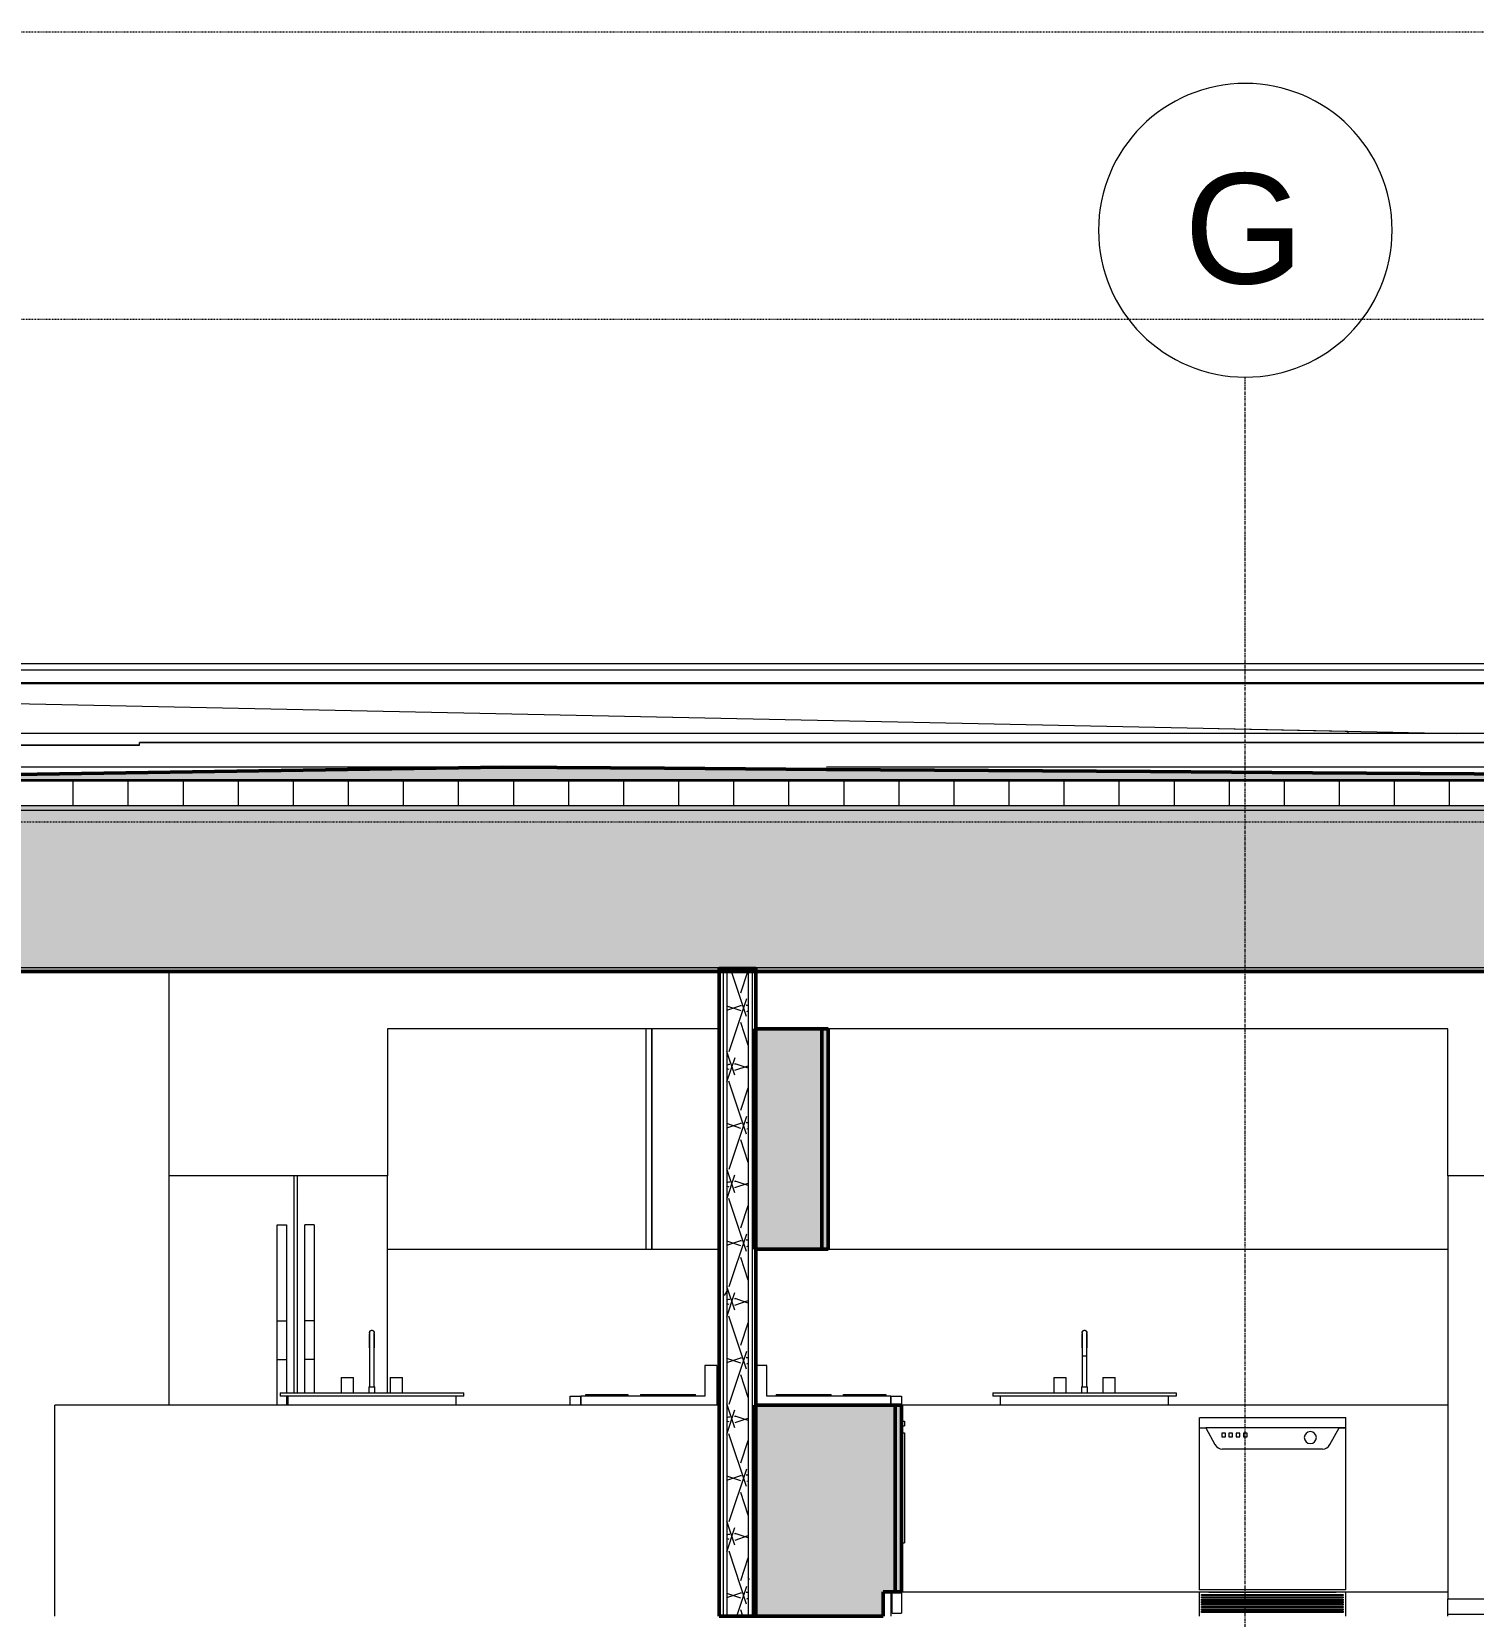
# Model space of a CAD drawing. Header units: inches. Extents: x -4168 to 1833, y -300 to 637.
# Drawn here: x 617.2 to 852.9, y 268 to 527 of the extents above; entities that cross this region are included whole.
import ezdxf

# ---------------------------------------------------------------- set-up
doc = ezdxf.new("R2010")
doc.units = ezdxf.units.IN
doc.header["$MEASUREMENT"] = 0
doc.linetypes.add('Aligning Line 1_8_', pattern=[0.25, 0.125, -0.125])
doc.linetypes.add('Grid Line 1_2_', pattern=[0.875, 0.5, -0.125, 0.125, -0.125])
for name, color, linetype, lineweight in [('0-3', 55, 'Continuous', 9), ('0-5', 170, 'Continuous', 5), ('A-FLOR-8', 135, 'Continuous', 13), ('A-ROOF', 132, 'Continuous', 13), ('A-ROOF-1', 252, 'Continuous', 13), ('A-ROOF-2', 31, 'Continuous', 5), ('A-ROOF-3', 135, 'Continuous', 13), ('A-ROOF-4', 132, 'Continuous', 50), ('A-ROOF-PATT-1', 132, 'Continuous', 9), ('A-WALL-2', 7, 'Continuous', 13), ('A-WALL-3', 135, 'Continuous', 13), ('A-WALL-PATT-1', 250, 'Continuous', 9), ('A-WALL-PATT-2', 253, 'Continuous', 9), ('G-ANNO-SYMB', 111, 'Aligning Line 1_8_', 9), ('I-WALL-1', 10, 'Continuous', 50), ('I-WALL-2', 135, 'Continuous', 13), ('P-SANR-FIXT-1', 55, 'Continuous', 9), ('Q-CASE-1', 55, 'Continuous', 9), ('Q-CASE-2', 9, 'Continuous', 9), ('Q-CASE-3', 10, 'Continuous', 50), ('Q-SPCQ-1', 55, 'Continuous', 9), ('S-GRID-1', 1, 'Grid Line 1_2_', 9), ('S-GRID-IDEN', 1, 'Continuous', 9)]:
    doc.layers.add(name, color=color, linetype=linetype, lineweight=lineweight)
doc.styles.add('Arial_1', font='arial.ttf', dxfattribs={"height": 18})
pattern_1 = [(0, (-10964.796, 146.633), (30.72, 7.68), [1.267, -21.773, 1.267, -21.773, -122.88]), (0, (-10964.796, 146.633), (30.72, 7.68), [-46.08, 1.267, -44.813, 1.267, -21.773, -53.76]), (0, (-10964.796, 146.633), (30.72, 7.68), [-115.2, 1.267, -14.093, 1.267, -37.133]), (120, (-10953.276, 150.473), (-22.01108, 22.7643), [1.267, -21.773, 1.267, -21.773, -122.88]), (120, (-10953.276, 150.473), (-22.01108, 22.7643), [-46.08, 1.267, -44.813, 1.267, -21.773, -53.76]), (120, (-10953.276, 150.473), (-22.01108, 22.7643), [-115.2, 1.267, -14.093, 1.267, -37.133]), (240, (-10949.436, 165.833), (-8.70892, -30.4443), [1.267, -21.773, 1.267, -21.773, -122.88]), (240, (-10949.436, 165.833), (-8.70892, -30.4443), [-46.08, 1.267, -44.813, 1.267, -21.773, -53.76]), (240, (-10949.436, 165.833), (-8.70892, -30.4443), [-115.2, 1.267, -14.093, 1.267, -37.133])]

# ---------------------------------------------------------------- blocks, each defined once
blk = doc.blocks.new('OD_CW_Base Cabinet - OD_CW_Base Cabinet-1862514-BUILDING SECTION - EAST_WEST AT RAMP - LOOKING SOUTH')
at = {"layer": 'Q-CASE-1'}
for p in [(-10661.79, 136), (-10553.19, 170.5)]:
    blk.add_line(p, (-10661.79, 170.5), dxfattribs=at)
blk = doc.blocks.new('Refrigerator_-_Side-by-Side_6047 - 36_ X 30_-V46-BUILDING SECTION - EAST_WEST AT RAMP - LOOKING SOUTH')
at = {"layer": 'Q-SPCQ-1'}
for p, q in [((-10643.19, 208), (-10643.19, 170.5)), ((-10622.69, 208), (-10643.19, 208)), ((-10622.19, 208), (-10622.69, 208)), ((-10622.69, 172.5), (-10622.69, 208)), ((-10622.19, 208), (-10622.19, 172.5)), ((-10607.44, 208), (-10622.19, 208)), ((-10607.44, 172.5), (-10607.44, 208)), ((-10625.47, 184.29), (-10625.47, 200)), ((-10625.47, 200), (-10623.95, 200)), ((-10623.95, 200), (-10623.95, 184.29)), ((-10620.93, 184.29), (-10620.93, 200)), ((-10619.41, 200), (-10620.93, 200)), ((-10619.41, 200), (-10619.41, 184.29)), ((-10625.47, 177.94), (-10625.47, 184.29)), ((-10625.47, 184.29), (-10623.95, 184.29)), ((-10623.95, 184.29), (-10623.95, 177.94)), ((-10620.93, 177.94), (-10620.93, 184.29)), ((-10619.41, 184.29), (-10620.93, 184.29)), ((-10619.41, 184.29), (-10619.41, 177.94)), ((-10625.47, 170.5), (-10625.47, 177.94)), ((-10625.47, 177.94), (-10623.95, 177.94)), ((-10623.95, 177.94), (-10623.95, 172.5)), ((-10620.93, 172.5), (-10620.93, 177.94)), ((-10619.41, 177.94), (-10620.93, 177.94)), ((-10619.41, 177.94), (-10619.41, 172.5)), ((-10623.95, 172), (-10623.95, 170.5))]:
    blk.add_line(p, q, dxfattribs=at)
blk = doc.blocks.new('Range - 24_ x 24_-V47-BUILDING SECTION - EAST_WEST AT RAMP - LOOKING SOUTH')
at = {"layer": 'Q-SPCQ-1'}
for p, q in [((-10553.56, 177), (-10555.56, 177)), ((-10555.56, 177), (-10555.56, 172)), ((-10553.56, 177), (-10553.56, 170.5)), ((-10577.56, 170.5), (-10577.56, 172)), ((-10577.56, 172), (-10575.81, 172)), ((-10575.81, 170.5), (-10575.81, 172)), ((-10555.56, 172), (-10575.81, 172)), ((-10575.81, 172), (-10575.81, 170.5)), ((-10575.06, 172.25), (-10575.06, 172)), ((-10575.01, 172.25), (-10571.56, 172.25)), ((-10571.56, 172.25), (-10568.12, 172.25)), ((-10568.06, 172), (-10568.06, 172.25)), ((-10566.06, 172.25), (-10566.06, 172)), ((-10566.06, 172.25), (-10561.56, 172.25)), ((-10561.56, 172.25), (-10557.06, 172.25)), ((-10557.06, 172), (-10557.06, 172.25))]:
    blk.add_line(p, q, dxfattribs=at)
blk = doc.blocks.new('Sink Kitchen-Single - 30_ x 21_-V42-BUILDING SECTION - EAST_WEST AT RAMP - LOOKING SOUTH')
at = {"layer": 'P-SANR-FIXT-1'}
for p, q in [((-10607.51, 43.88), (-10607.51, 37.5)), ((-10607.51, 43.88), (-10607.51, 42.5)), ((-10607.5, 42.5), (-10607.5, 42.5)), ((-10606.77, 42.5), (-10606.77, 42.5)), ((-10606.76, 37.5), (-10606.76, 43.88)), ((-10606.76, 42.5), (-10606.76, 43.88)), ((-10612.13, 39), (-10612.13, 36.5)), ((-10612.13, 39), (-10610.13, 39)), ((-10610.13, 36.5), (-10610.13, 39)), ((-10604.13, 39), (-10604.13, 36.5)), ((-10604.13, 39), (-10602.13, 39)), ((-10602.13, 36.5), (-10602.13, 39)), ((-10622.13, 36.5), (-10592.13, 36.5)), ((-10622.13, 36.5), (-10622.13, 36)), ((-10607.63, 37.5), (-10607.63, 36.5)), ((-10607.63, 37.5), (-10606.63, 37.5)), ((-10606.63, 36.5), (-10606.63, 37.5)), ((-10592.13, 36), (-10592.13, 36.5)), ((-10592.13, 36), (-10622.13, 36)), ((-10620.88, 36), (-10620.88, 34.5)), ((-10593.38, 34.5), (-10593.38, 36))]:
    blk.add_line(p, q, dxfattribs=at)
at = {"layer": 'P-SANR-FIXT-1', "flags": 128}
for points in [[(-10607.51, 46.38), (-10607.51, 46.39), (-10607.51, 46.4), (-10607.5, 46.42), (-10607.5, 46.43), (-10607.5, 46.45), (-10607.5, 46.46), (-10607.49, 46.48), (-10607.49, 46.49), (-10607.48, 46.51), (-10607.48, 46.52), (-10607.47, 46.53), (-10607.46, 46.55), (-10607.46, 46.56), (-10607.45, 46.57), (-10607.44, 46.59), (-10607.43, 46.6), (-10607.42, 46.61), (-10607.41, 46.62), (-10607.4, 46.63), (-10607.39, 46.64), (-10607.38, 46.65), (-10607.37, 46.66), (-10607.36, 46.67), (-10607.35, 46.68), (-10607.33, 46.69), (-10607.32, 46.7), (-10607.31, 46.71), (-10607.3, 46.71), (-10607.28, 46.72), (-10607.27, 46.72), (-10607.25, 46.73), (-10607.24, 46.73), (-10607.23, 46.74), (-10607.21, 46.74), (-10607.2, 46.74), (-10607.18, 46.75), (-10607.17, 46.75), (-10607.15, 46.75), (-10607.14, 46.75), (-10607.13, 46.75)], [(-10607.13, 46.75), (-10607.12, 46.75), (-10607.1, 46.75), (-10607.09, 46.75), (-10607.07, 46.75), (-10607.06, 46.74), (-10607.04, 46.74), (-10607.03, 46.74), (-10607.01, 46.73), (-10607, 46.73), (-10606.99, 46.72), (-10606.97, 46.71), (-10606.96, 46.71), (-10606.95, 46.7), (-10606.93, 46.69), (-10606.92, 46.68), (-10606.91, 46.68), (-10606.9, 46.67), (-10606.88, 46.66), (-10606.87, 46.65), (-10606.86, 46.64), (-10606.85, 46.63), (-10606.84, 46.61), (-10606.83, 46.6), (-10606.82, 46.59), (-10606.82, 46.58), (-10606.81, 46.56), (-10606.8, 46.55), (-10606.79, 46.54), (-10606.79, 46.52), (-10606.78, 46.51), (-10606.78, 46.5), (-10606.77, 46.48), (-10606.77, 46.47), (-10606.77, 46.45), (-10606.76, 46.44), (-10606.76, 46.42), (-10606.76, 46.41), (-10606.76, 46.39), (-10606.76, 46.38), (-10606.76, 46.38)], [(-10607.51, 46.38), (-10607.51, 46.37), (-10607.51, 46.37), (-10607.51, 46.36), (-10607.51, 46.34), (-10607.51, 46.33), (-10607.51, 46.3), (-10607.51, 46.28), (-10607.51, 46.25), (-10607.51, 46.21), (-10607.51, 46.18), (-10607.51, 46.14), (-10607.51, 46.09), (-10607.51, 46.04), (-10607.51, 45.99), (-10607.51, 45.94), (-10607.51, 45.88), (-10607.51, 45.82), (-10607.51, 45.75), (-10607.51, 45.69), (-10607.51, 45.62), (-10607.51, 45.54), (-10607.51, 45.47), (-10607.51, 45.39), (-10607.51, 45.31), (-10607.51, 45.23), (-10607.51, 45.14), (-10607.51, 45.05), (-10607.51, 44.96), (-10607.51, 44.87), (-10607.51, 44.78), (-10607.51, 44.69), (-10607.51, 44.59), (-10607.51, 44.5), (-10607.51, 44.4), (-10607.51, 44.3), (-10607.51, 44.2), (-10607.51, 44.1), (-10607.51, 44), (-10607.51, 43.9), (-10607.51, 43.88)], [(-10607.51, 46.3), (-10607.51, 46.32), (-10607.51, 46.34), (-10607.51, 46.35), (-10607.51, 46.36), (-10607.51, 46.37), (-10607.51, 46.37)], [(-10607.51, 43.88), (-10607.51, 43.97), (-10607.51, 44.07), (-10607.51, 44.17), (-10607.51, 44.27), (-10607.51, 44.37), (-10607.51, 44.47), (-10607.51, 44.57), (-10607.51, 44.66), (-10607.51, 44.76), (-10607.51, 44.85), (-10607.51, 44.94), (-10607.51, 45.03), (-10607.51, 45.12), (-10607.51, 45.2), (-10607.51, 45.29), (-10607.51, 45.37), (-10607.51, 45.45), (-10607.51, 45.52), (-10607.51, 45.6), (-10607.51, 45.67), (-10607.51, 45.74), (-10607.51, 45.8), (-10607.51, 45.86), (-10607.51, 45.92), (-10607.51, 45.98), (-10607.51, 46.03), (-10607.51, 46.08), (-10607.51, 46.13), (-10607.51, 46.17)], [(-10606.76, 43.88), (-10606.76, 43.97), (-10606.76, 44.07), (-10606.76, 44.17), (-10606.76, 44.27), (-10606.76, 44.37), (-10606.76, 44.47), (-10606.76, 44.57), (-10606.76, 44.66), (-10606.76, 44.76), (-10606.76, 44.85), (-10606.76, 44.94), (-10606.76, 45.03), (-10606.76, 45.12), (-10606.76, 45.2), (-10606.76, 45.29), (-10606.76, 45.37), (-10606.76, 45.45), (-10606.76, 45.52), (-10606.76, 45.6), (-10606.76, 45.67), (-10606.76, 45.74), (-10606.76, 45.8), (-10606.76, 45.86), (-10606.76, 45.92), (-10606.76, 45.98), (-10606.76, 46.03), (-10606.76, 46.08), (-10606.76, 46.13), (-10606.76, 46.17), (-10606.76, 46.21), (-10606.76, 46.24), (-10606.76, 46.27), (-10606.76, 46.3), (-10606.76, 46.32), (-10606.76, 46.34), (-10606.76, 46.35), (-10606.76, 46.36), (-10606.76, 46.37), (-10606.76, 46.37), (-10606.76, 46.38)], [(-10606.76, 46.37), (-10606.76, 46.37), (-10606.76, 46.36), (-10606.76, 46.34), (-10606.76, 46.33), (-10606.76, 46.3), (-10606.76, 46.28)], [(-10606.76, 46.14), (-10606.76, 46.09), (-10606.76, 46.04), (-10606.76, 45.99), (-10606.76, 45.94), (-10606.76, 45.88), (-10606.76, 45.82), (-10606.76, 45.75), (-10606.76, 45.69), (-10606.76, 45.62), (-10606.76, 45.54), (-10606.76, 45.47), (-10606.76, 45.39), (-10606.76, 45.31), (-10606.76, 45.23), (-10606.76, 45.14), (-10606.76, 45.05), (-10606.76, 44.96), (-10606.76, 44.87), (-10606.76, 44.78), (-10606.76, 44.69), (-10606.76, 44.59), (-10606.76, 44.5), (-10606.76, 44.4), (-10606.76, 44.3), (-10606.76, 44.2), (-10606.76, 44.1), (-10606.76, 44), (-10606.76, 43.9), (-10606.76, 43.88)]]:
    blk.add_lwpolyline(points, dxfattribs=at)
blk = doc.blocks.new('OD_CW_Upper Cabinet - OD_CW_Upper Cabinet-1916543-BUILDING SECTION - EAST_WEST AT RAMP - LOOKING SOUTH')
at = {"layer": 'Q-CASE-1'}
for p, q in [((-10565.19, 232), (-10565.19, 196)), ((-10564.19, 232), (-10565.19, 232)), ((-10564.19, 196), (-10564.19, 232)), ((-10564.19, 232), (-10564.19, 196)), ((-10553.19, 232), (-10564.19, 232)), ((-10565.19, 196), (-10564.19, 196)), ((-10564.19, 196), (-10553.19, 196))]:
    blk.add_line(p, q, dxfattribs=at)
blk = doc.blocks.new('OD_CW_Upper Cabinet - OD_CW_Upper Cabinet-1916511-BUILDING SECTION - EAST_WEST AT RAMP - LOOKING SOUTH')
at = {"layer": 'Q-CASE-1'}
for p, q in [((-10565.19, 232), (-10607.44, 232)), ((-10607.44, 232), (-10607.44, 208)), ((-10607.44, 196), (-10565.19, 196))]:
    blk.add_line(p, q, dxfattribs=at)
blk = doc.blocks.new('Refrigerator_-_Side-by-Side_6047 - 36_ X 30_-V53-BUILDING SECTION - EAST_WEST AT RAMP - LOOKING SOUTH')
at = {"layer": 'Q-SPCQ-1'}
for p, q in [((-10419.34, 208), (-10434.09, 208)), ((-10434.09, 208), (-10434.09, 138.87)), ((-10418.84, 208), (-10419.34, 208)), ((-10419.34, 138.87), (-10419.34, 208)), ((-10398.34, 208), (-10418.84, 208)), ((-10418.84, 208), (-10418.84, 138.87)), ((-10398.34, 138.87), (-10398.34, 208)), ((-10422.12, 184.29), (-10422.12, 200)), ((-10420.6, 200), (-10422.12, 200)), ((-10420.6, 200), (-10420.6, 184.29)), ((-10417.58, 184.29), (-10417.58, 200)), ((-10417.58, 200), (-10416.06, 200)), ((-10416.06, 200), (-10416.06, 184.29)), ((-10422.12, 177.94), (-10422.12, 184.29)), ((-10420.6, 184.29), (-10422.12, 184.29)), ((-10420.6, 184.29), (-10420.6, 177.94)), ((-10417.58, 177.94), (-10417.58, 184.29)), ((-10417.58, 184.29), (-10416.06, 184.29)), ((-10416.06, 184.29), (-10416.06, 177.94)), ((-10422.12, 162.23), (-10422.12, 177.94)), ((-10420.6, 177.94), (-10422.12, 177.94)), ((-10420.6, 177.94), (-10420.6, 162.23)), ((-10417.58, 162.23), (-10417.58, 177.94)), ((-10417.58, 177.94), (-10416.06, 177.94)), ((-10416.06, 177.94), (-10416.06, 162.23)), ((-10420.6, 162.23), (-10422.12, 162.23)), ((-10417.58, 162.23), (-10416.06, 162.23)), ((-10434.09, 136.37), (-10434.09, 138.87)), ((-10434.09, 138.87), (-10419.34, 138.87)), ((-10418.84, 138.87), (-10419.34, 138.87)), ((-10418.84, 138.87), (-10398.34, 138.87)), ((-10398.34, 138.87), (-10398.34, 136.37)), ((-10434.09, 136.37), (-10398.34, 136.37)), ((-10434.09, 136), (-10434.09, 136.37)), ((-10398.34, 136.37), (-10398.34, 136))]:
    blk.add_line(p, q, dxfattribs=at)
blk = doc.blocks.new('Range - 24_ x 24_-V54-BUILDING SECTION - EAST_WEST AT RAMP - LOOKING SOUTH')
at = {"layer": 'Q-SPCQ-1'}
for p, q in [((-10545.41, 177), (-10547.19, 177)), ((-10545.41, 172), (-10545.41, 177)), ((-10525.16, 172), (-10545.41, 172)), ((-10543.91, 172.25), (-10543.91, 172)), ((-10543.91, 172.25), (-10539.41, 172.25)), ((-10539.41, 172.25), (-10534.91, 172.25)), ((-10534.91, 172), (-10534.91, 172.25)), ((-10532.91, 172.25), (-10532.91, 172)), ((-10532.86, 172.25), (-10529.41, 172.25)), ((-10529.41, 172.25), (-10525.97, 172.25)), ((-10525.91, 172), (-10525.91, 172.25)), ((-10525.16, 172), (-10525.16, 170.5)), ((-10525.16, 170.5), (-10525.16, 172)), ((-10525.16, 172), (-10523.41, 172)), ((-10523.41, 172), (-10523.41, 170.5)), ((-10523.41, 167.9), (-10522.91, 167.9)), ((-10523.41, 167.15), (-10522.91, 167.15)), ((-10523.41, 166), (-10522.91, 166)), ((-10522.91, 167.9), (-10522.91, 167.15)), ((-10522.91, 166), (-10522.91, 148)), ((-10523.41, 148), (-10522.91, 148)), ((-10525.16, 140), (-10525.16, 136)), ((-10524.91, 136.5), (-10524.91, 140)), ((-10523.41, 140), (-10523.41, 136.5)), ((-10524.91, 136.5), (-10523.41, 136.5))]:
    blk.add_line(p, q, dxfattribs=at)
blk = doc.blocks.new('OD_CW_Base Cabinet - OD_CW_Base Cabinet-2082605-BUILDING SECTION - EAST_WEST AT RAMP - LOOKING SOUTH')
at = {"layer": 'Q-CASE-1'}
for p, q in [((-10434.09, 170.5), (-10523.41, 170.5)), ((-10523.41, 140), (-10434.09, 140))]:
    blk.add_line(p, q, dxfattribs=at)
blk = doc.blocks.new('Sink Kitchen-Single - 30_ x 21_-V55-BUILDING SECTION - EAST_WEST AT RAMP - LOOKING SOUTH')
at = {"layer": 'P-SANR-FIXT-1'}
for p, q in [((-10493.86, 179.88), (-10493.86, 173.5)), ((-10493.86, 179.88), (-10493.86, 178.5)), ((-10493.11, 173.5), (-10493.11, 179.88)), ((-10493.11, 178.5), (-10493.11, 179.88)), ((-10493.49, 178.5), (-10493.85, 178.5)), ((-10493.12, 178.5), (-10493.49, 178.5)), ((-10498.49, 175), (-10498.49, 172.5)), ((-10498.49, 175), (-10496.49, 175)), ((-10496.49, 172.5), (-10496.49, 175)), ((-10493.99, 173.5), (-10493.99, 172.5)), ((-10493.99, 173.5), (-10492.99, 173.5)), ((-10492.99, 172.5), (-10492.99, 173.5)), ((-10490.49, 175), (-10490.49, 172.5)), ((-10490.49, 175), (-10488.49, 175)), ((-10488.49, 172.5), (-10488.49, 175)), ((-10508.49, 172.5), (-10478.49, 172.5)), ((-10508.49, 172.5), (-10508.49, 172)), ((-10478.49, 172), (-10508.49, 172)), ((-10507.24, 172), (-10507.24, 170.5)), ((-10479.74, 170.5), (-10479.74, 172)), ((-10478.49, 172.5), (-10478.49, 172))]:
    blk.add_line(p, q, dxfattribs=at)
at = {"layer": 'P-SANR-FIXT-1', "flags": 128}
for points in [[(-10493.86, 182.38), (-10493.86, 182.39), (-10493.86, 182.4), (-10493.86, 182.42), (-10493.86, 182.43), (-10493.85, 182.45), (-10493.85, 182.46), (-10493.85, 182.48), (-10493.84, 182.49), (-10493.84, 182.51), (-10493.83, 182.52), (-10493.83, 182.53), (-10493.82, 182.55), (-10493.81, 182.56), (-10493.8, 182.57), (-10493.8, 182.59), (-10493.79, 182.6), (-10493.78, 182.61), (-10493.77, 182.62), (-10493.76, 182.63), (-10493.75, 182.64), (-10493.74, 182.65), (-10493.73, 182.66), (-10493.71, 182.67), (-10493.7, 182.68), (-10493.69, 182.69), (-10493.68, 182.7), (-10493.66, 182.71), (-10493.65, 182.71), (-10493.64, 182.72), (-10493.62, 182.72), (-10493.61, 182.73), (-10493.59, 182.73), (-10493.58, 182.74), (-10493.56, 182.74), (-10493.55, 182.74), (-10493.54, 182.75), (-10493.52, 182.75), (-10493.51, 182.75), (-10493.49, 182.75), (-10493.49, 182.75)], [(-10493.86, 182.38), (-10493.86, 182.37), (-10493.86, 182.37), (-10493.86, 182.36), (-10493.86, 182.34), (-10493.86, 182.33), (-10493.86, 182.3), (-10493.86, 182.28), (-10493.86, 182.25), (-10493.86, 182.21), (-10493.86, 182.18), (-10493.86, 182.14), (-10493.86, 182.09), (-10493.86, 182.04), (-10493.86, 181.99), (-10493.86, 181.94), (-10493.86, 181.88), (-10493.86, 181.82), (-10493.86, 181.75), (-10493.86, 181.69), (-10493.86, 181.62), (-10493.86, 181.54), (-10493.86, 181.47), (-10493.86, 181.39), (-10493.86, 181.31), (-10493.86, 181.23), (-10493.86, 181.14), (-10493.86, 181.05), (-10493.86, 180.96), (-10493.86, 180.87), (-10493.86, 180.78), (-10493.86, 180.69), (-10493.86, 180.59), (-10493.86, 180.5), (-10493.86, 180.4), (-10493.86, 180.3), (-10493.86, 180.2), (-10493.86, 180.1), (-10493.86, 180), (-10493.86, 179.9), (-10493.86, 179.88)], [(-10493.86, 182.3), (-10493.86, 182.32), (-10493.86, 182.34), (-10493.86, 182.35), (-10493.86, 182.36), (-10493.86, 182.37), (-10493.86, 182.37)], [(-10493.86, 179.88), (-10493.86, 179.97), (-10493.86, 180.07), (-10493.86, 180.17), (-10493.86, 180.27), (-10493.86, 180.37), (-10493.86, 180.47), (-10493.86, 180.57), (-10493.86, 180.66), (-10493.86, 180.76), (-10493.86, 180.85), (-10493.86, 180.94), (-10493.86, 181.03), (-10493.86, 181.12), (-10493.86, 181.2), (-10493.86, 181.29), (-10493.86, 181.37), (-10493.86, 181.45), (-10493.86, 181.52), (-10493.86, 181.6), (-10493.86, 181.67), (-10493.86, 181.74), (-10493.86, 181.8), (-10493.86, 181.86), (-10493.86, 181.92), (-10493.86, 181.98), (-10493.86, 182.03), (-10493.86, 182.08), (-10493.86, 182.13), (-10493.86, 182.17)], [(-10493.49, 182.75), (-10493.47, 182.75), (-10493.46, 182.75), (-10493.44, 182.75), (-10493.43, 182.75), (-10493.41, 182.74), (-10493.4, 182.74), (-10493.38, 182.74), (-10493.37, 182.73), (-10493.35, 182.73), (-10493.34, 182.72), (-10493.33, 182.71), (-10493.31, 182.71), (-10493.3, 182.7), (-10493.29, 182.69), (-10493.27, 182.68), (-10493.26, 182.68), (-10493.25, 182.67), (-10493.24, 182.66), (-10493.23, 182.65), (-10493.22, 182.64), (-10493.21, 182.63), (-10493.2, 182.61), (-10493.19, 182.6), (-10493.18, 182.59), (-10493.17, 182.58), (-10493.16, 182.56), (-10493.16, 182.55), (-10493.15, 182.54), (-10493.14, 182.52), (-10493.14, 182.51), (-10493.13, 182.5), (-10493.13, 182.48), (-10493.12, 182.47), (-10493.12, 182.45), (-10493.12, 182.44), (-10493.11, 182.42), (-10493.11, 182.41), (-10493.11, 182.39), (-10493.11, 182.38), (-10493.11, 182.38)], [(-10493.11, 179.88), (-10493.11, 179.97), (-10493.11, 180.07), (-10493.11, 180.17), (-10493.11, 180.27), (-10493.11, 180.37), (-10493.11, 180.47), (-10493.11, 180.57), (-10493.11, 180.66), (-10493.11, 180.76), (-10493.11, 180.85), (-10493.11, 180.94), (-10493.11, 181.03), (-10493.11, 181.12), (-10493.11, 181.2), (-10493.11, 181.29), (-10493.11, 181.37), (-10493.11, 181.45), (-10493.11, 181.52), (-10493.11, 181.6), (-10493.11, 181.67), (-10493.11, 181.74), (-10493.11, 181.8), (-10493.11, 181.86), (-10493.11, 181.92), (-10493.11, 181.98), (-10493.11, 182.03), (-10493.11, 182.08), (-10493.11, 182.13), (-10493.11, 182.17), (-10493.11, 182.21), (-10493.11, 182.24), (-10493.11, 182.27), (-10493.11, 182.3), (-10493.11, 182.32), (-10493.11, 182.34), (-10493.11, 182.35), (-10493.11, 182.36), (-10493.11, 182.37), (-10493.11, 182.37), (-10493.11, 182.38)], [(-10493.11, 182.37), (-10493.11, 182.37), (-10493.11, 182.36), (-10493.11, 182.34), (-10493.11, 182.33), (-10493.11, 182.3), (-10493.11, 182.28)], [(-10493.11, 182.14), (-10493.11, 182.09), (-10493.11, 182.04), (-10493.11, 181.99), (-10493.11, 181.94), (-10493.11, 181.88), (-10493.11, 181.82), (-10493.11, 181.75), (-10493.11, 181.69), (-10493.11, 181.62), (-10493.11, 181.54), (-10493.11, 181.47), (-10493.11, 181.39), (-10493.11, 181.31), (-10493.11, 181.23), (-10493.11, 181.14), (-10493.11, 181.05), (-10493.11, 180.96), (-10493.11, 180.87), (-10493.11, 180.78), (-10493.11, 180.69), (-10493.11, 180.59), (-10493.11, 180.5), (-10493.11, 180.4), (-10493.11, 180.3), (-10493.11, 180.2), (-10493.11, 180.1), (-10493.11, 180), (-10493.11, 179.9), (-10493.11, 179.88)]]:
    blk.add_lwpolyline(points, dxfattribs=at)
blk = doc.blocks.new('Dishwasher_15404 - 34_ counter-V56-BUILDING SECTION - EAST_WEST AT RAMP - LOOKING SOUTH')
at = {"layer": 'Q-SPCQ-1'}
for p, q in [((-10474.75, 168.5), (-10474.75, 166.79)), ((-10474.61, 168.5), (-10473.68, 168.5)), ((-10473.68, 168.5), (-10450.95, 168.5)), ((-10450.95, 168.5), (-10450.75, 168.5)), ((-10450.75, 166.79), (-10450.75, 168.5)), ((-10474.75, 166.79), (-10474.75, 140.33)), ((-10474.75, 166.79), (-10474.56, 166.79)), ((-10474.56, 166.79), (-10473.66, 166.79)), ((-10451.85, 166.79), (-10473.66, 166.79)), ((-10473.66, 166.79), (-10472.15, 164.06)), ((-10471.04, 165.94), (-10471.04, 165.35)), ((-10470.45, 165.94), (-10471.04, 165.94)), ((-10470.45, 165.35), (-10470.45, 165.94)), ((-10469.86, 165.94), (-10469.86, 165.35)), ((-10469.27, 165.94), (-10469.86, 165.94)), ((-10469.27, 165.35), (-10469.27, 165.94)), ((-10468.68, 165.94), (-10468.68, 165.35)), ((-10468.09, 165.94), (-10468.68, 165.94)), ((-10468.09, 165.35), (-10468.09, 165.94)), ((-10467.5, 165.94), (-10467.5, 165.35)), ((-10466.9, 165.94), (-10467.5, 165.94)), ((-10466.9, 165.35), (-10466.9, 165.94)), ((-10453.36, 164.06), (-10451.85, 166.79)), ((-10450.95, 166.79), (-10451.85, 166.79)), ((-10451.85, 166.79), (-10450.95, 166.79)), ((-10450.75, 166.79), (-10450.95, 166.79)), ((-10450.95, 166.79), (-10450.75, 166.79)), ((-10450.75, 140.33), (-10450.75, 166.79)), ((-10471.04, 165.35), (-10470.45, 165.35)), ((-10470.94, 163.35), (-10454.57, 163.35)), ((-10469.86, 165.35), (-10469.27, 165.35)), ((-10468.68, 165.35), (-10468.09, 165.35)), ((-10467.5, 165.35), (-10466.9, 165.35)), ((-10474.56, 140.33), (-10474.75, 140.33)), ((-10474.75, 140), (-10474.75, 139.94)), ((-10450.75, 139.94), (-10474.75, 139.94)), ((-10474.75, 139.94), (-10474.75, 136)), ((-10450.95, 140.33), (-10474.56, 140.33)), ((-10473.18, 139.94), (-10452.33, 139.94)), ((-10450.75, 140.33), (-10450.95, 140.33)), ((-10450.75, 140), (-10450.75, 139.94)), ((-10450.75, 136), (-10450.75, 139.94)), ((-10474.33, 139.39), (-10474.33, 139.59)), ((-10474.33, 139.59), (-10473.18, 139.59)), ((-10473.18, 139.39), (-10474.33, 139.39)), ((-10474.33, 139), (-10474.33, 139.2)), ((-10474.33, 139.2), (-10473.18, 139.2)), ((-10473.18, 139), (-10474.33, 139)), ((-10474.33, 138.61), (-10474.33, 138.8)), ((-10474.33, 138.8), (-10473.18, 138.8)), ((-10473.18, 138.61), (-10474.33, 138.61)), ((-10474.33, 138.21), (-10474.33, 138.41)), ((-10474.33, 138.41), (-10473.18, 138.41)), ((-10473.18, 138.21), (-10474.33, 138.21)), ((-10474.33, 137.82), (-10474.33, 138.02)), ((-10474.33, 138.02), (-10473.18, 138.02)), ((-10473.18, 137.82), (-10474.33, 137.82)), ((-10474.33, 137.43), (-10474.33, 137.62)), ((-10474.33, 137.62), (-10473.18, 137.62)), ((-10473.18, 137.43), (-10474.33, 137.43)), ((-10473.18, 139.59), (-10452.33, 139.59)), ((-10452.33, 139.39), (-10473.18, 139.39)), ((-10473.18, 139.2), (-10452.33, 139.2)), ((-10452.33, 139), (-10473.18, 139)), ((-10473.18, 138.8), (-10452.33, 138.8)), ((-10452.33, 138.61), (-10473.18, 138.61)), ((-10473.18, 138.41), (-10452.33, 138.41)), ((-10452.33, 138.21), (-10473.18, 138.21)), ((-10473.18, 138.02), (-10452.33, 138.02)), ((-10452.33, 137.82), (-10473.18, 137.82)), ((-10473.18, 137.62), (-10452.33, 137.62)), ((-10452.33, 137.43), (-10473.18, 137.43)), ((-10452.33, 139.59), (-10451.18, 139.59)), ((-10451.18, 139.39), (-10452.33, 139.39)), ((-10452.33, 139.2), (-10451.18, 139.2)), ((-10451.18, 139), (-10452.33, 139)), ((-10452.33, 138.8), (-10451.18, 138.8)), ((-10451.18, 138.61), (-10452.33, 138.61)), ((-10452.33, 138.41), (-10451.18, 138.41)), ((-10451.18, 138.21), (-10452.33, 138.21)), ((-10452.33, 138.02), (-10451.18, 138.02)), ((-10451.18, 137.82), (-10452.33, 137.82)), ((-10452.33, 137.62), (-10451.18, 137.62)), ((-10451.18, 137.43), (-10452.33, 137.43)), ((-10451.18, 139.59), (-10451.18, 139.39)), ((-10451.18, 139.2), (-10451.18, 139)), ((-10451.18, 138.8), (-10451.18, 138.61)), ((-10451.18, 138.41), (-10451.18, 138.21)), ((-10451.18, 138.02), (-10451.18, 137.82)), ((-10451.18, 137.62), (-10451.18, 137.43)), ((-10474.33, 137.03), (-10474.33, 137.23)), ((-10474.33, 137.23), (-10473.18, 137.23)), ((-10473.18, 137.03), (-10474.33, 137.03)), ((-10474.33, 136.64), (-10474.33, 136.84)), ((-10474.33, 136.84), (-10473.18, 136.84)), ((-10473.18, 136.64), (-10474.33, 136.64)), ((-10473.18, 137.23), (-10452.33, 137.23)), ((-10452.33, 137.03), (-10473.18, 137.03)), ((-10473.18, 136.84), (-10452.33, 136.84)), ((-10452.33, 136.64), (-10473.18, 136.64)), ((-10452.33, 137.23), (-10451.18, 137.23)), ((-10451.18, 137.03), (-10452.33, 137.03)), ((-10452.33, 136.84), (-10451.18, 136.84)), ((-10451.18, 136.64), (-10452.33, 136.64)), ((-10451.18, 137.23), (-10451.18, 137.03)), ((-10451.18, 136.84), (-10451.18, 136.64))]:
    blk.add_line(p, q, dxfattribs=at)
for centre, radius, start, end in [((-10456.56, 165.2), 0.984, 90, 270), ((-10456.56, 165.2), 0.984, 270, 90), ((-10470.94, 164.72), 1.38, 209, 270), ((-10454.57, 164.72), 1.38, 270, 331)]:
    blk.add_arc(centre, radius, start, end, dxfattribs=at)
blk = doc.blocks.new('OD_CW_Base Cabinet - OD_CW_Base Cabinet-1965721-BUILDING SECTION - EAST_WEST AT RAMP - LOOKING SOUTH')
at = {"layer": 'Q-CASE-2'}
for points in [[(-10547.41, 136), (-10526.41, 136), (-10526.41, 140), (-10524.41, 140), (-10524.41, 170.5), (-10547.41, 170.5), (-10547.41, 140)], [(-10523.41, 140), (-10523.41, 170.5), (-10524.41, 170.5), (-10524.41, 140)]]:
    blk.add_hatch(color=256, dxfattribs=at).paths.add_polyline_path(points, flags=0)
at = {"layer": 'Q-CASE-3'}
for p, q in [((-10524.41, 170.5), (-10547.41, 170.5)), ((-10547.41, 170.5), (-10547.41, 136)), ((-10523.41, 170.5), (-10524.41, 170.5)), ((-10524.41, 170.5), (-10524.41, 140)), ((-10524.41, 140), (-10524.41, 170.5)), ((-10523.41, 140), (-10523.41, 170.5)), ((-10526.41, 136), (-10526.41, 140)), ((-10526.41, 140), (-10524.41, 140)), ((-10524.41, 140), (-10523.41, 140)), ((-10547.41, 136), (-10526.41, 136))]:
    blk.add_line(p, q, dxfattribs=at)
blk = doc.blocks.new('OD_CW_Upper Cabinet - OD_CW_Upper Cabinet-1965722-BUILDING SECTION - EAST_WEST AT RAMP - LOOKING SOUTH')
at = {"layer": 'Q-CASE-2'}
for points in [[(-10536.41, 196), (-10536.41, 232), (-10547.41, 232), (-10547.41, 196)], [(-10535.41, 196), (-10535.41, 232), (-10536.41, 232), (-10536.41, 196)]]:
    blk.add_hatch(color=256, dxfattribs=at).paths.add_polyline_path(points, flags=0)
at = {"layer": 'Q-CASE-3'}
for p, q in [((-10536.41, 232), (-10547.41, 232)), ((-10547.41, 232), (-10547.41, 196)), ((-10535.41, 232), (-10536.41, 232)), ((-10536.41, 232), (-10536.41, 196)), ((-10536.41, 196), (-10536.41, 232)), ((-10535.41, 196), (-10535.41, 232)), ((-10547.41, 196), (-10536.41, 196)), ((-10536.41, 196), (-10535.41, 196))]:
    blk.add_line(p, q, dxfattribs=at)
blk = doc.blocks.new('OD_CW_Upper Cabinet - OD_CW_Upper Cabinet-2082606-BUILDING SECTION - EAST_WEST AT RAMP - LOOKING SOUTH')
at = {"layer": 'Q-CASE-1'}
for p, q in [((-10434.09, 232), (-10535.41, 232)), ((-10434.09, 208), (-10434.09, 232)), ((-10535.41, 196), (-10434.09, 196))]:
    blk.add_line(p, q, dxfattribs=at)
blk = doc.blocks.new('CTR - 1st Phase - Unit Layouts_rvt-2-BUILDING SECTION - EAST_WEST AT RAMP - LOOKING SOUTH')
at = {"layer": '0-3'}
for name, p in [('OD_CW_Upper Cabinet - OD_CW_Upper Cabinet-1916511-BUILDING SECTION - EAST_WEST AT RAMP - LOOKING SOUTH', (0, 132)), ('OD_CW_Upper Cabinet - OD_CW_Upper Cabinet-1916543-BUILDING SECTION - EAST_WEST AT RAMP - LOOKING SOUTH', (0, 132)), ('OD_CW_Upper Cabinet - OD_CW_Upper Cabinet-1965722-BUILDING SECTION - EAST_WEST AT RAMP - LOOKING SOUTH', (0, 132)), ('OD_CW_Upper Cabinet - OD_CW_Upper Cabinet-2082606-BUILDING SECTION - EAST_WEST AT RAMP - LOOKING SOUTH', (0, 132)), ('Refrigerator_-_Side-by-Side_6047 - 36_ X 30_-V46-BUILDING SECTION - EAST_WEST AT RAMP - LOOKING SOUTH', (0, 132)), ('Refrigerator_-_Side-by-Side_6047 - 36_ X 30_-V53-BUILDING SECTION - EAST_WEST AT RAMP - LOOKING SOUTH', (0, 132)), ('Sink Kitchen-Single - 30_ x 21_-V42-BUILDING SECTION - EAST_WEST AT RAMP - LOOKING SOUTH', (-2.84, 268)), ('Sink Kitchen-Single - 30_ x 21_-V55-BUILDING SECTION - EAST_WEST AT RAMP - LOOKING SOUTH', (0, 132)), ('Range - 24_ x 24_-V47-BUILDING SECTION - EAST_WEST AT RAMP - LOOKING SOUTH', (0, 132)), ('Range - 24_ x 24_-V54-BUILDING SECTION - EAST_WEST AT RAMP - LOOKING SOUTH', (0, 132)), ('OD_CW_Base Cabinet - OD_CW_Base Cabinet-1862514-BUILDING SECTION - EAST_WEST AT RAMP - LOOKING SOUTH', (0, 132)), ('OD_CW_Base Cabinet - OD_CW_Base Cabinet-1965721-BUILDING SECTION - EAST_WEST AT RAMP - LOOKING SOUTH', (0, 132)), ('OD_CW_Base Cabinet - OD_CW_Base Cabinet-2082605-BUILDING SECTION - EAST_WEST AT RAMP - LOOKING SOUTH', (0, 132)), ('Dishwasher_15404 - 34_ counter-V56-BUILDING SECTION - EAST_WEST AT RAMP - LOOKING SOUTH', (0, 132))]:
    blk.add_blockref(name, p, dxfattribs=at)
blk = doc.blocks.new('CTR - 1st Phase - Common Walls_rvt-2-BUILDING SECTION - EAST_WEST AT RAMP - LOOKING SOUTH')
at = {"layer": 'A-WALL-PATT-1'}
h = blk.add_hatch(dxfattribs=at)
h.set_pattern_fill('FP_20', color=256, style=0, pattern_type=2)
h.set_pattern_definition(pattern_1)
h.paths.add_polyline_path([(-10552.56, 268), (-10552.56, 373.37), (-10553.19, 373.37), (-10553.19, 268)], flags=0)
h = blk.add_hatch(dxfattribs=at)
h.set_pattern_fill('FP_20', color=256, style=0, pattern_type=2)
h.set_pattern_definition(pattern_1)
h.paths.add_polyline_path([(-10552.56, 268), (-10551.94, 268), (-10551.94, 373.37), (-10552.56, 373.37), (-10552.56, 272)], flags=0)
h = blk.add_hatch(dxfattribs=at)
h.set_pattern_fill('FP_20', color=256, style=0, pattern_type=2)
h.set_pattern_definition(pattern_1)
h.paths.add_polyline_path([(-10548.44, 268), (-10547.81, 268), (-10547.81, 373.37), (-10548.44, 373.37), (-10548.44, 272)], flags=0)
at = {"layer": 'A-WALL-PATT-2'}
h = blk.add_hatch(dxfattribs=at)
h.set_pattern_fill('FP_24', color=256, style=0, pattern_type=2)
h.set_pattern_definition([(161.57, (-10964.316, 147.113), (-3.8399538, -1.54e-05), [0, -27.322, 3.034, 0]), (18.43, (-10965.276, 147.113), (-3.8399538, 1.54e-05), [0, -27.322, 3.034, 0]), (108.43, (-10964.316, 147.113), (1.919622, -9.6005246), [9.106, -21.25]), (71.57, (-10965.276, 147.113), (1.919622, 9.6005246), [9.106, -21.25])])
h.paths.add_polyline_path([(-10548.44, 268), (-10548.44, 373.37), (-10551.94, 373.37), (-10551.94, 268)], flags=0)
at = {"layer": 'A-WALL-2'}
for p, q in [((-10552.56, 373.87), (-10552.56, 268)), ((-10551.94, 373.87), (-10551.94, 268)), ((-10548.44, 373.87), (-10548.44, 268)), ((-10547.81, 373.87), (-10547.81, 268))]:
    blk.add_line(p, q, dxfattribs=at)
at = {"layer": 'I-WALL-1'}
for p, q in [((-10547.19, 373.87), (-10553.19, 373.87)), ((-10553.19, 373.87), (-10553.19, 268)), ((-10547.19, 268), (-10547.19, 373.87)), ((-10553.19, 268), (-10547.19, 268))]:
    blk.add_line(p, q, dxfattribs=at)
at = {"layer": 'I-WALL-2'}
blk.add_line((-10643.19, 373.37), (-10643.19, 340), dxfattribs=at)
blk = doc.blocks.new('Basic Wall _ EXT - FIBER CEMENT - SMALL - ___-2145934-BUILDING SECTION - EAST_WEST AT RAMP - LOOKING SOUTH')
at = {"layer": 'A-WALL-3'}
for p, q in [((-9973.63, 423.66), (-10857.95, 423.66)), ((-9989.07, 422.6), (-10842.51, 422.6)), ((-9989.8, 420.57), (-10831.78, 420.57)), ((-10824.25, 420.42), (-9989.48, 420.42))]:
    blk.add_line(p, q, dxfattribs=at)
blk = doc.blocks.new('Grid - Grid Head - Circle-50561-BUILDING SECTION - EAST_WEST AT RAMP - LOOKING SOUTH')
at = {"layer": 'S-GRID-IDEN'}
for start, end in [(0, 180), (180, 360)]:
    blk.add_arc((-11847.19, 475.86), 24, start, end, dxfattribs=at)

msp = doc.modelspace()

# ---------------------------------------------------------------- hatches: boundary and pattern name
at = {"layer": 'A-ROOF-1'}
msp.add_hatch(color=256, dxfattribs=at).paths.add_polyline_path([(930.7478, 404.453), (932.4536, 404.453), (932.4536, 404.7031), (-465.6464, 404.7031), (-465.6464, 404.453), (927.4497, 404.453)], flags=0)
at = {"layer": 'A-ROOF-2'}
msp.add_hatch(color=256, dxfattribs=at).paths.add_polyline_path([(284.9172, 374), (932.4536, 374), (932.4536, 399.702), (-465.6464, 399.702), (-465.6464, 374), (198.8064, 374)], flags=0)
at = {"layer": 'A-ROOF-3'}
msp.add_hatch(color=256, dxfattribs=at).paths.add_polyline_path([(-188.692, 404.7031), (932.4536, 404.7031), (932.4536, 405.115), (694.2036, 406.763), (586.1954, 405.115), (427.3841, 405.115), (341.8335, 406.763), (258.5639, 405.115), (128.5232, 405.115), (53.2995, 406.763), (-13.4629, 405.115), (-149.1143, 405.115), (-247.6835, 406.763), (-323.6139, 405.115), (-422.9174, 405.1553), (-465.6464, 406.7604), (-465.6464, 404.7031), (-205.5147, 404.7031)], flags=0)
at = {"layer": 'A-ROOF-PATT-1'}
h = msp.add_hatch(dxfattribs=at)
h.set_pattern_fill('FP_31', color=256, style=0, pattern_type=2)
h.set_pattern_definition([(0, (317.997, 146.633), (0, 9), []), (90, (317.997, 146.633), (-9, 6e-16), [])])
h.paths.add_polyline_path([(198.8064, 400.4522), (932.4536, 400.4522), (932.4536, 404.453), (-465.6464, 404.453), (-465.6464, 400.4522), (155.751, 400.4522)], flags=0)
h = msp.add_hatch(dxfattribs=at)
h.set_pattern_fill('FP_22', color=256, style=0, pattern_type=2)
h.set_pattern_definition([(0, (317.997, 146.633), (0, 4.798), []), (315, (317.997, 146.633), (4.798427, 0), [6.786, -6.786]), (45, (317.997, 146.633), (4.798427, 0), [6.786, -6.786])])
h.paths.add_polyline_path([(198.8064, 399.702), (932.4536, 399.702), (932.4536, 400.4522), (-465.6464, 400.4522), (-465.6464, 399.702), (155.751, 399.702)], flags=0)
h = msp.add_hatch(dxfattribs=at)
h.set_pattern_fill('FP_20', color=256, style=0, pattern_type=2)
h.set_pattern_definition([(0, (317.997, 146.633), (30.72, 7.68), [1.267, -21.773, 1.267, -21.773, -122.88]), (0, (317.997, 146.633), (30.72, 7.68), [-46.08, 1.267, -44.813, 1.267, -21.773, -53.76]), (0, (317.997, 146.633), (30.72, 7.68), [-115.2, 1.267, -14.093, 1.267, -37.133]), (120, (329.517, 150.473), (-22.011075, 22.7643), [1.267, -21.773, 1.267, -21.773, -122.88]), (120, (329.517, 150.473), (-22.011075, 22.7643), [-46.08, 1.267, -44.813, 1.267, -21.773, -53.76]), (120, (329.517, 150.473), (-22.011075, 22.7643), [-115.2, 1.267, -14.093, 1.267, -37.133]), (240, (333.357, 165.833), (-8.708925, -30.4443), [1.267, -21.773, 1.267, -21.773, -122.88]), (240, (333.357, 165.833), (-8.708925, -30.4443), [-46.08, 1.267, -44.813, 1.267, -21.773, -53.76]), (240, (333.357, 165.833), (-8.708925, -30.4443), [-115.2, 1.267, -14.093, 1.267, -37.133])])
h.paths.add_polyline_path([(-465.6464, 373.375), (932.4536, 373.375), (932.4536, 374), (-465.6464, 374)], flags=0)

# ---------------------------------------------------------------- linework, layer by layer
at = {"layer": 'A-FLOR-8'}
for p, q in [((932.4536, 412.2666), (440.2786, 412.2666)), ((811.1536, 413.0769), (850.0474, 412.2666)), ((832.3786, 412.6347), (832.3786, 412.2666)), ((571.1536, 410.3395), (634.8536, 410.3395)), ((634.8536, 410.3395), (634.8536, 410.776)), ((634.8536, 410.776), (868.7536, 410.776))]:
    msp.add_line(p, q, dxfattribs=at)
at = {"layer": 'A-ROOF'}
for p, q in [((932.4536, 404.453), (-465.6464, 404.453)), ((932.4536, 400.4522), (-465.6464, 400.4522)), ((932.4536, 399.702), (-465.6464, 399.702)), ((-827.7339, 374), (1293.7286, 374))]:
    msp.add_line(p, q, dxfattribs=at)
at = {"layer": 'A-ROOF-3'}
for p, q in [((440.8764, 420.7831), (832.3786, 412.6257)), ((634.8536, 410.3395), (571.1536, 410.3395)), ((868.7536, 410.7759), (634.8536, 410.7759)), ((694.2036, 406.763), (341.8335, 406.763)), ((932.4536, 404.7031), (-465.6464, 404.7031))]:
    msp.add_line(p, q, dxfattribs=at)
at = {"layer": 'A-ROOF-3', "flags": 128}
msp.add_lwpolyline([(932.4536, 406.763), (905.9814, 406.763), (879.5092, 406.763), (853.0369, 406.763), (826.5647, 406.763), (800.0925, 406.763), (773.6203, 406.763), (747.1481, 406.763)], dxfattribs=at)
at = {"layer": 'A-ROOF-4'}
for p, q in [((694.2036, 406.763), (586.1954, 405.115)), ((-826.9214, 373.375), (1293.7286, 373.375))]:
    msp.add_line(p, q, dxfattribs=at)
at = {"layer": 'A-ROOF-4', "flags": 128}
msp.add_lwpolyline([(932.4536, 405.115), (905.9814, 405.2982), (879.5092, 405.4813), (853.0369, 405.6644), (826.5647, 405.8475), (800.0925, 406.0306), (773.6203, 406.2137), (747.1481, 406.3968), (720.6758, 406.5799), (694.2036, 406.763)], dxfattribs=at)
at = {"layer": 'G-ANNO-SYMB'}
for p, q in [((-1178.9656, 526.9531), (1576.5527, 526.9531)), ((-1178.9656, 480), (1576.5784, 480)), ((1576.5784, 397.7608), (-1178.9656, 397.7608))]:
    msp.add_line(p, q, dxfattribs=at)
at = {"layer": 'S-GRID-1'}
msp.add_line((815.6036, -159.8356), (815.6036, 470.5), dxfattribs=at)

# ---------------------------------------------------------------- block references
at = {"layer": '0-5'}
for name in ['CTR - 1st Phase - Unit Layouts_rvt-2-BUILDING SECTION - EAST_WEST AT RAMP - LOOKING SOUTH', 'CTR - 1st Phase - Common Walls_rvt-2-BUILDING SECTION - EAST_WEST AT RAMP - LOOKING SOUTH']:
    msp.add_blockref(name, (11282.793, 0), dxfattribs=at)
at = {"layer": 'A-WALL-3'}
msp.add_blockref('Basic Wall _ EXT - FIBER CEMENT - SMALL - ___-2145934-BUILDING SECTION - EAST_WEST AT RAMP - LOOKING SOUTH', (11282.793, 0), dxfattribs=at)
at = {"layer": 'S-GRID-IDEN'}
msp.add_blockref('Grid - Grid Head - Circle-50561-BUILDING SECTION - EAST_WEST AT RAMP - LOOKING SOUTH', (12662.793, 18.6375), dxfattribs=at)

# ---------------------------------------------------------------- texts
at = {"layer": 'S-GRID-IDEN', "insert": (805.6021, 503.7879), "char_height": 18, "width": 23.937, "attachment_point": 1, "style": 'Arial_1'}
msp.add_mtext('G', dxfattribs=at)

doc.saveas('drawing.dxf')
